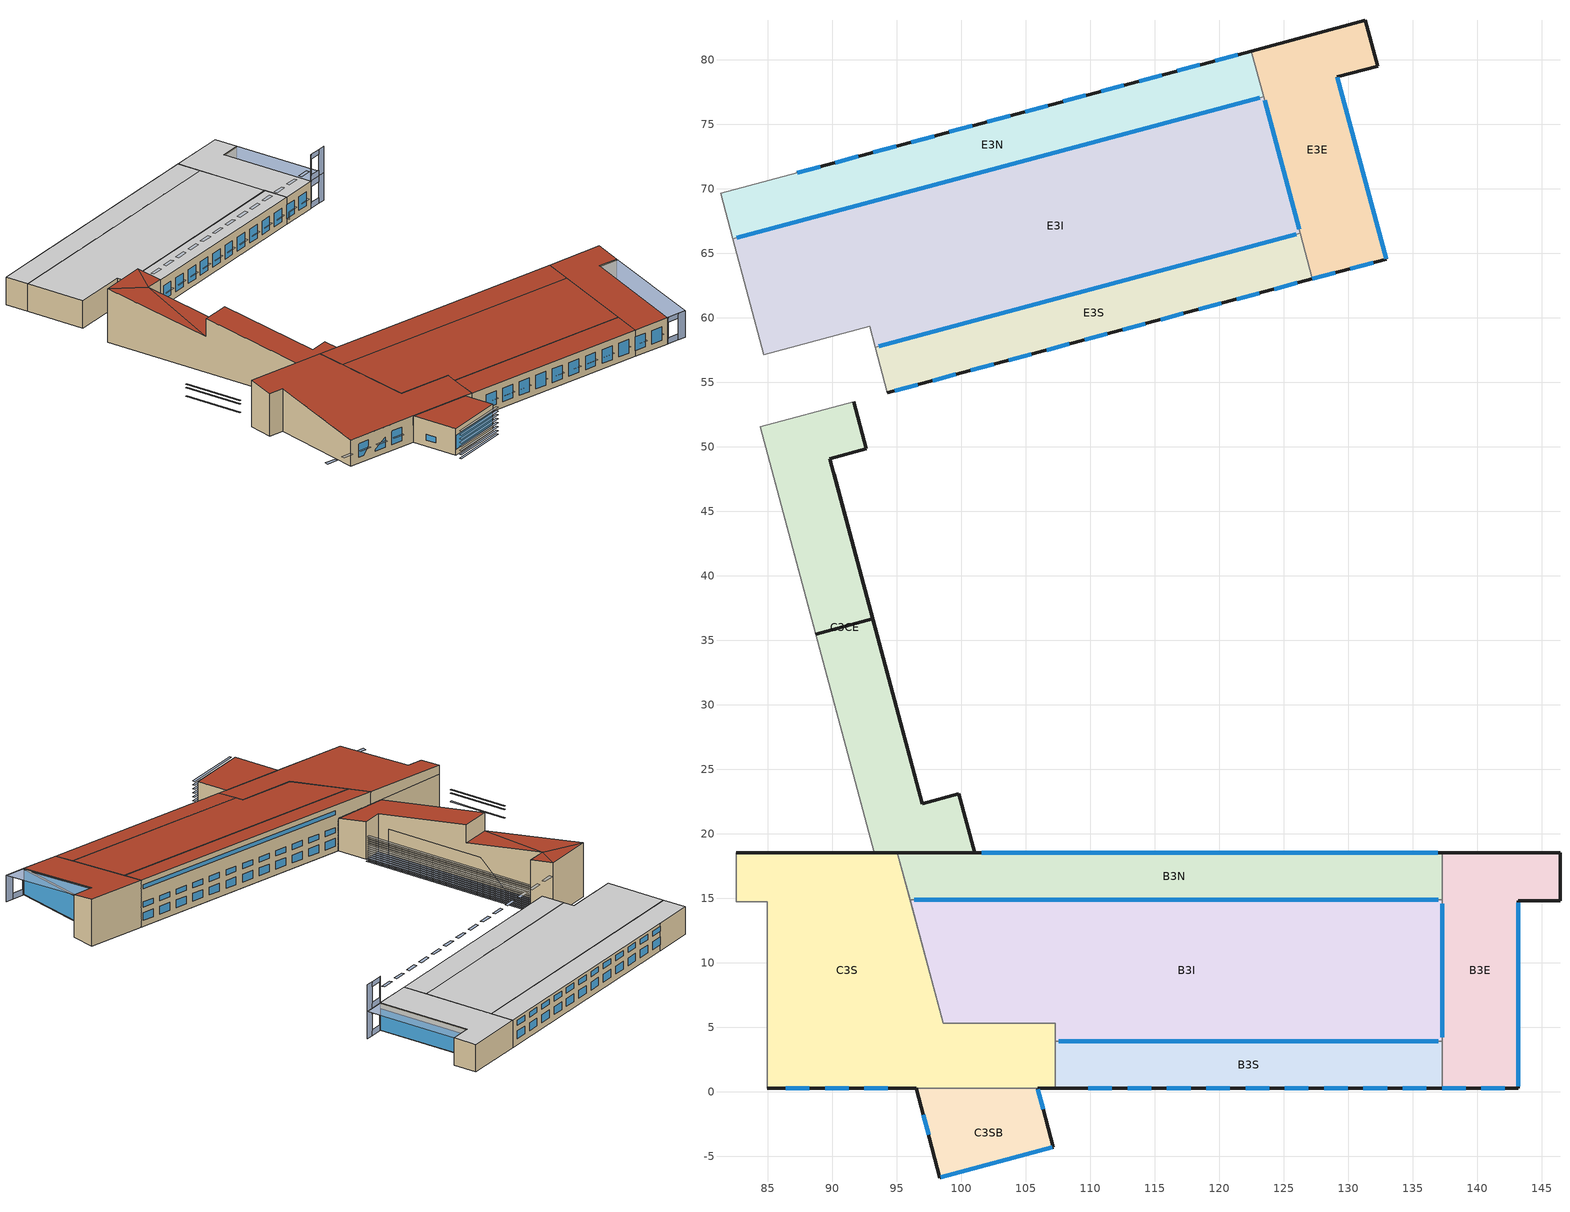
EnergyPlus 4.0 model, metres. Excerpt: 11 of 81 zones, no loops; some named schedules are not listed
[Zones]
B3N
 floor to B2N (Radiant Ceiling Reverse): 137.27,18.54 137.27,14.88 96.03,14.88 95.05,18.54 z10.21
 wall outside (ThermMass Wall 2up): 137.27,18.54,17.5 137.27,18.54,10.21 101.03,18.54,10.21 101.03,18.54,15.29 95.05,18.54,15.55 95.05,18.54,17.5
 wall adiabatic (Internal Walls): 95.05,18.54,17.5 95.05,18.54,10.21 96.03,14.88,10.21 96.03,14.88,16.87; 137.27,14.88,16.87 137.27,14.88,10.21 137.27,18.54,10.21 137.27,18.54,17.5; 101.03,18.54,15.29 101.03,18.54,10.21 95.05,18.54,10.21 95.05,18.54,15.55
 window (NREL Daylight SWindow): 133.9,18.54 132.07,18.54 / 130.85,18.54 129.02,18.54 / 136.94,18.54 135.12,18.54 / 127.8,18.54 125.97,18.54 / 124.75,18.54 122.92,18.54 / 121.7,18.54 119.88,18.54 / 118.66,18.54 116.83,18.54 / 115.61,18.54 113.78,18.54 / 112.56,18.54 110.73,18.54 / 109.51,18.54 107.68,18.54 / 106.46,18.54 104.64,18.54 / 103.42,18.54 101.59,18.54 z13.21:14.02
 window (NREL Vision SWindow): 136.94,18.54 135.12,18.54 / 133.9,18.54 132.07,18.54 / 130.85,18.54 129.02,18.54 / 127.8,18.54 125.97,18.54 / 124.75,18.54 122.92,18.54 / 121.7,18.54 119.88,18.54 / 118.66,18.54 116.83,18.54 / 115.61,18.54 113.78,18.54 / 112.56,18.54 110.73,18.54 / 109.51,18.54 107.68,18.54 / 106.46,18.54 104.64,18.54 / 103.42,18.54 101.59,18.54 z11.13:12.34; 136.94,18.54 101.59,18.54 z16.05:16.66
 roof outside (Radiant Roof): 95.05,18.54,17.5 96.03,14.88,16.87 137.27,14.88,16.87 137.27,18.54,17.5
B3S
 floor to B2S (Radiant Ceiling Reverse): 137.27,3.91 137.27,0.25 107.27,0.25 107.27,3.91 z10.21
 wall outside (ThermMass Wall 2up): 107.27,0.25 137.27,0.25 z10.21:14.33
 wall adiabatic (Internal Walls): 107.27,3.91,14.96 107.27,3.91,10.21 107.27,0.25,10.21 107.27,0.25,14.33; 137.27,0.25,14.33 137.27,0.25,10.21 137.27,3.91,10.21 137.27,3.91,14.96
 window (NREL Vision SWindow): 109.84,0.25 111.67,0.25 / 112.89,0.25 114.72,0.25 / 115.94,0.25 117.77,0.25 / 118.99,0.25 120.82,0.25 / 122.03,0.25 123.86,0.25 / 125.08,0.25 126.91,0.25 / 128.13,0.25 129.96,0.25 / 131.18,0.25 133.01,0.25 / 134.23,0.25 136.06,0.25 z11.13:13.26
 roof outside (Radiant Roof): 107.27,3.91,14.96 107.27,0.25,14.33 137.27,0.25,14.33 137.27,3.91,14.96
B3E
 floor to B2E (Radiant Ceiling Reverse): 146.42,18.54 146.42,14.8 143.19,14.8 143.19,0.25 137.27,0.25 137.27,18.54 z10.21
 wall outside (ThermMass Wall 2up): 137.27,0.25 143.19,0.25 z10.21:14.33; 143.19,14.8 146.42,14.8 z10.21:16.85; 146.42,18.54 137.27,18.54 z10.21:17.5
 wall outside (Zinc Wall): 143.19,0.25,14.33 143.19,0.25,10.21 143.19,14.8,10.21 143.19,14.8,16.85; 146.42,14.8,16.85 146.42,14.8,10.21 146.42,18.54,10.21 146.42,18.54,17.5
 wall adiabatic (Internal Walls): 137.27,18.54,17.5 137.27,18.54,10.21 137.27,14.88,10.21 137.27,14.88,14.96 137.27,3.91,14.96; 137.27,3.91,14.96 137.27,3.91,10.21 137.27,0.25,10.21 137.27,0.25,14.33
 window (NREL Vision SWindow): 140.32,0.25 142.15,0.25 / 137.27,0.25 139.1,0.25 z11.13:13.26; 143.19,0.41 143.19,14.64 z10.36:14.17; 143.19,2.02,14.48 143.19,14.64,14.48 143.19,14.64,16.67
 roof outside (Radiant Roof): 137.27,18.54,17.5 137.27,0.25,14.33 143.19,0.25,14.33 143.19,14.8,16.85 146.42,14.8,16.85 146.42,18.54,17.5
B3I
 floor to B2I (Radiant Ceiling Reverse): 137.27,14.88 137.27,3.91 107.27,3.91 107.27,5.31 98.59,5.31 96.03,14.88 z10.21
 wall to B3N (Internal Walls): 137.27,14.88 96.03,14.88 z10.21:16.87
 wall to B3S (Internal Walls): 107.27,3.91 137.27,3.91 z10.21:14.96
 wall adiabatic (Internal Walls): 98.59,5.31 107.27,5.31 z10.21:15.2; 137.27,3.91,14.96 137.27,14.88,14.96 137.27,14.88,16.87; 96.03,14.88,16.87 96.03,14.88,10.21 98.59,5.31,10.21 98.59,5.31,15.2; 107.27,5.31,15.2 107.27,5.31,10.21 107.27,3.91,10.21 107.27,3.91,14.96
 wall to B3E (Internal Walls): 137.27,3.91 137.27,14.88 z10.21:14.96
 window inside (NREL Interior SWindow): 107.57,3.91 136.97,3.91 / 137.27,4.22 137.27,14.58 z10.52:14.66; 136.97,14.88 96.33,14.88 z10.52:16.56
 roof outside (Radiant Roof): 96.03,14.88,16.87 98.59,5.31,15.2 107.27,5.31,15.2 107.27,3.91,14.96 137.27,3.91,14.96 137.27,14.88,16.87
C3S
 floor to C2S (Radiant Ceiling Reverse): 95.05,18.54 98.59,5.31 107.27,5.31 107.27,0.25 84.93,0.25 84.93,14.73 82.54,14.73 82.54,18.54 z10.21
 wall outside (ThermMass Wall 2up): 95.05,18.54,17.5 95.05,18.54,15.55 82.54,18.54,16.1 82.54,18.54,17.5
 wall adiabatic (Internal Walls): 107.27,5.31 98.59,5.31 z10.21:15.2; 82.54,14.73 84.93,14.73 z10.21:16.84; 96.49,0.25 105.92,0.25 z10.21:14.33; 98.59,5.31,15.2 98.59,5.31,10.21 95.05,18.54,10.21 95.05,18.54,17.5; 95.05,18.54,15.55 95.05,18.54,10.21 82.54,18.54,10.21 82.54,18.54,16.1; 82.54,18.54,17.5 82.54,18.54,10.21 82.54,14.73,10.21 82.54,14.73,16.84; 84.93,14.73,16.84 84.93,14.73,10.21 84.93,0.25,10.21 84.93,0.25,14.33; 107.27,0.25,14.33 107.27,0.25,10.21 107.27,5.31,10.21 107.27,5.31,15.2
 wall othersideconditionsmodel (ThermMass Wall 2up): 105.92,0.25 107.27,0.25 / 84.93,0.25 96.49,0.25 z10.21:14.33
 window inside (NREL Vision SWindow): 86.39,0.25 88.21,0.25 / 89.43,0.25 91.26,0.25 / 92.48,0.25 94.31,0.25 z11.13:13.26
 roof outside (Radiant Roof): 82.54,18.54,17.5 82.54,14.73,16.84 84.93,14.73,16.84 84.93,0.25,14.33 107.27,0.25,14.33 107.27,5.31,15.2 98.59,5.31,15.2 95.05,18.54,17.5
E3N
 floor to E2N (Radiant Ceiling Reverse): 122.49,80.69 123.44,77.16 82.27,66.13 81.32,69.66 z10.21
 wall outside (ThermMass Wall 2up): 122.49,80.69 87.26,71.25 z10.21:14.48
 wall adiabatic (Internal Walls): 123.44,77.16 122.49,80.69 / 87.26,71.25 81.32,69.66 82.27,66.13 z10.21:14.48
 window (NREL Daylight SWindow): 121.44,80.41 119.67,79.94 / 118.49,79.62 116.73,79.15 / 115.55,78.83 113.78,78.36 / 112.6,78.05 110.84,77.57 / 109.66,77.26 107.89,76.78 / 106.72,76.47 104.95,75.99 / 103.77,75.68 102,75.21 / 100.83,74.89 99.06,74.42 / 97.88,74.1 96.12,73.63 / 94.94,73.31 93.17,72.84 / 91.99,72.52 90.23,72.05 / 89.05,71.73 87.28,71.26 z13.21:14.02
 window (NREL Vision SWindow): 121.44,80.41 119.67,79.94 / 118.49,79.62 116.73,79.15 / 115.55,78.83 113.78,78.36 / 112.6,78.05 110.84,77.57 / 109.66,77.26 107.89,76.78 / 106.72,76.47 104.95,75.99 / 103.77,75.68 102,75.21 / 100.83,74.89 99.06,74.42 / 97.88,74.1 96.12,73.63 / 94.94,73.31 93.17,72.84 / 91.99,72.52 90.23,72.05 / 89.05,71.73 87.28,71.26 z11.13:12.34
 ceiling to E4N (Radiant Ceiling): 81.32,69.66 82.27,66.13 123.44,77.16 122.49,80.69 z14.48
E3S
 floor to E2S (Radiant Ceiling Reverse): 126.28,66.56 127.22,63.03 94.26,54.2 93.32,57.73 z10.21
 wall outside (ThermMass Wall 2up): 94.26,54.2 127.22,63.03 z10.21:14.48
 wall adiabatic (Internal Walls): 93.32,57.73 94.26,54.2 / 127.22,63.03 126.28,66.56 z10.21:14.48
 window (NREL Vision SWindow): 94.84,54.35 96.61,54.83 / 97.78,55.14 99.55,55.61 / 100.73,55.93 102.49,56.4 / 103.67,56.72 105.44,57.19 / 106.62,57.51 108.38,57.98 / 109.56,58.3 111.33,58.77 / 112.5,59.09 114.27,59.56 / 115.45,59.87 117.21,60.35 / 118.39,60.66 120.16,61.14 / 121.34,61.45 123.1,61.93 / 124.28,62.24 126.05,62.71 z11.13:13.26
 ceiling to E4S (Radiant Ceiling): 93.32,57.73 94.26,54.2 127.22,63.03 126.28,66.56 z14.48
E3E
 floor to E2E (Radiant Ceiling Reverse): 131.32,83.06 132.27,79.53 129.15,78.69 132.94,64.56 127.22,63.03 122.49,80.69 z10.21
 wall outside (ThermMass Wall 2up): 127.22,63.03 132.94,64.56 / 129.15,78.69 132.27,79.53 / 131.32,83.06 122.49,80.69 z10.21:14.48
 wall outside (Zinc Wall): 132.94,64.56 129.15,78.69 / 132.27,79.53 131.32,83.06 z10.21:14.48
 wall adiabatic (Internal Walls): 122.49,80.69 123.44,77.16 / 126.28,66.56 127.22,63.03 z10.21:14.48
 window (NREL Vision SWindow): 130.17,63.82 131.94,64.29 / 127.22,63.03 128.99,63.5 z11.12:13.26
 window (NREL Office East Curtn SWindow): 132.93,64.59 129.16,78.67 z10.24:13.54
 ceiling to E4E (Radiant Ceiling): 122.49,80.69 127.22,63.03 132.94,64.56 129.15,78.69 132.27,79.53 131.32,83.06 z14.48
E3I
 floor to E2I (Radiant Ceiling Reverse): 123.44,77.16 126.28,66.56 93.32,57.73 92.88,59.35 84.68,57.15 82.27,66.13 z10.21
 wall adiabatic (Internal Walls): 82.27,66.13 84.68,57.15 92.88,59.35 93.32,57.73 z10.21:14.48
 wall to E3S (Internal Walls): 93.32,57.73 126.28,66.56 z10.21:14.48
 wall to E3E (Internal Walls): 126.28,66.56 123.44,77.16 z10.21:14.48
 wall to E3N (Internal Walls): 123.44,77.16 82.27,66.13 z10.21:14.48
 window inside (NREL Interior SWindow): 126.2,66.86 123.52,76.87 / 93.61,57.81 125.98,66.48 / 123.14,77.08 82.56,66.21 z10.52:14.17
 ceiling to E4I (Radiant Ceiling): 82.27,66.13 84.68,57.15 92.88,59.35 93.32,57.73 126.28,66.56 123.44,77.16 z14.48
C3SB
 floor to C2SB (Radiant Ceiling Reverse): 105.92,0.25 107.14,-4.3 98.34,-6.65 96.49,0.25 z10.21
 wall outside (Zinc Wall): 96.49,0.25 98.34,-6.65 / 107.14,-4.3 105.92,0.25 z10.21:14.33
 wall outside (Curtain Wall): 98.34,-6.65 107.14,-4.3 z10.21:14.33
 wall to C3S (Internal Walls): 105.92,0.25 96.49,0.25 z10.21:14.33
 window (NREL East Curtn SWindow): 98.41,-6.63 107.06,-4.32 z11.13:13.26
 window (NREL Vision SWindow): 97.04,-1.81 97.45,-3.34 / 106.35,-1.35 105.94,0.18 z11.13:12.04
 roof outside (Radiant Roof): 96.49,0.25 98.34,-6.65 107.14,-4.3 105.92,0.25 z14.33
C3CE
 floor to C2CE (Radiant Ceiling Reverse): 92.64,49.85 89.81,49.09 96.97,22.34 99.81,23.1 101.03,18.54 93.26,18.54 84.41,51.56 91.66,53.5 z10.21
 wall outside (Zinc Wall): 99.81,23.1 96.97,22.34 z10.21:16.09; 93.14,36.66 88.72,35.48 z15.77:18.59; 89.81,49.09 92.64,49.85 z10.21:17.95; 101.03,18.54,15.29 101.03,18.54,10.21 99.81,23.1,10.21 99.81,23.1,16.09; 92.64,49.85,17.95 92.64,49.85,10.21 91.66,53.5,10.21 91.66,53.5,18.59; 96.97,22.34,16.09 96.97,22.34,10.21 89.81,49.09,10.21 89.81,49.09,17.95 93.14,36.66,15.77 93.14,36.66,18.59
 wall outside (Curtain Wall): 96.51,24.06 90.13,47.9 z10.21:14.17
 wall to C3S (Internal Walls): 93.26,18.54,15.63 93.26,18.54,10.21 101.03,18.54,10.21 101.03,18.54,15.29
 wall to C3CW (Internal Walls): 84.41,51.56,18.59 84.41,51.56,10.21 93.26,18.54,10.21 93.26,18.54,15.63 88.72,35.48,18.59 88.72,35.48,15.77
 wall to C3N (Internal Walls): 91.66,53.5 84.41,51.56 z10.21:18.59
 roof outside (Radiant Roof): 88.72,35.48,18.59 93.26,18.54,15.63 101.03,18.54,15.29 99.81,23.1,16.09 96.97,22.34,16.09 93.14,36.66,18.59; 91.66,53.5,18.59 89.81,49.09,17.95 92.64,49.85,17.95; 84.41,51.56,18.59 89.81,49.09,17.95 91.66,53.5,18.59; 84.41,51.56,18.59 88.72,35.48,15.77 89.81,49.09,17.95; 89.81,49.09,17.95 88.72,35.48,15.77 93.14,36.66,15.77
shading: 134.88,65.08 136.06,65.4 / 132.94,64.56 133.11,64.61 z10.21:14.48; 134.88,65.08 136.06,65.4 / 132.94,64.56 133.11,64.61 z14.48:18.59; 145.2,0.25 146.42,0.25 / 143.19,0.25 143.37,0.25 z10.21:14.33; 133.11,64.61 134.88,65.08 z13.56:14.48; 143.37,0.25 145.2,0.25 z10.21:11.13; 133.11,64.61 134.88,65.08 z14.48:15.39; 133.11,64.61 134.88,65.08 z10.21:11.12; 143.37,0.25 145.2,0.25 z13.56:14.33; 133.11,64.61 134.88,65.08 z17.83:18.59; 127.22,63.03 127.34,62.59 z11.12:12.27; 143.19,14.8,16.85 143.19,0.25,14.33 146.42,0.25,14.33 146.42,14.8,16.85; 129.15,78.69 132.94,64.56 136.06,65.4 132.27,79.53 z14.48; 92.39,49.62 99.51,23.02 99.81,23.1 92.64,49.85 z10.21; 92.64,49.85 99.81,23.1 99.51,23.02 92.39,49.62 z9.91; 92.39,49.62 99.51,23.02 99.81,23.1 92.64,49.85 z10.52; 92.64,49.85 99.81,23.1 99.51,23.02 92.39,49.62 z10.82; 92.39,49.62 99.51,23.02 99.81,23.1 92.64,49.85 z11.13; 92.64,49.85 99.81,23.1 99.51,23.02 92.39,49.62 z11.43; 92.39,49.62 99.51,23.02 99.81,23.1 92.64,49.85 z11.73; 92.64,49.85 99.81,23.1 99.51,23.02 92.39,49.62 z12.04; 92.39,49.62 99.51,23.02 99.81,23.1 92.64,49.85 z12.34; 92.64,49.85 99.81,23.1 99.51,23.02 92.39,49.62 z12.65; 92.39,49.62 99.51,23.02 99.81,23.1 92.64,49.85 z13.56; 92.39,49.62 99.51,23.02 99.81,23.1 92.64,49.85 z12.95; 92.64,49.85 99.81,23.1 99.51,23.02 92.39,49.62 z13.26; 92.64,49.85 99.81,23.1 99.51,23.02 92.39,49.62 z13.87; 107.29,-4.89 107.37,-5.18 98.58,-7.54 98.5,-7.24 z9.91; 98.5,-7.24 98.58,-7.54 107.37,-5.18 107.29,-4.89 z10.52; 107.29,-4.89 107.37,-5.18 98.58,-7.54 98.5,-7.24 z11.13; 98.5,-7.24 98.58,-7.54 107.37,-5.18 107.29,-4.89 z11.73; 107.29,-4.89 107.37,-5.18 98.58,-7.54 98.5,-7.24 z12.34; 98.5,-7.24 98.58,-7.54 107.37,-5.18 107.29,-4.89 z12.95; 107.29,-4.89 107.37,-5.18 98.58,-7.54 98.5,-7.24 z13.56; 98.5,-7.24 98.58,-7.54 107.37,-5.18 107.29,-4.89 z14.17; 80.74,22.92 81.53,19.98 81.82,20.06 81.03,23 z12.15; 79.16,28.81 79.95,25.87 80.24,25.95 79.46,28.89 z12.15; 79.95,25.87 80.74,22.92 81.03,23 80.24,25.95 z12.15; 81.03,23 81.82,20.06 81.53,19.98 80.74,22.92 z14.02; 79.16,28.81 79.95,25.87 80.24,25.95 79.46,28.89 z13.47; 79.16,28.81 79.95,25.87 80.24,25.95 79.46,28.89 z14.02; 79.95,25.87 80.74,22.92 81.03,23 80.24,25.95 z13.47; 79.95,25.87 80.74,22.92 81.03,23 80.24,25.95 z14.02; 81.03,23 81.82,20.06 81.53,19.98 80.74,22.92 z13.47; 115.45,59.87 115.57,59.43 117.33,59.91 117.21,60.35 z16.54; 115.45,59.87 115.57,59.43 117.33,59.91 117.21,60.35 z12.27; 109.56,58.3 109.68,57.85 111.44,58.33 111.33,58.77 z16.54; 109.56,58.3 109.68,57.85 111.44,58.33 111.33,58.77 z12.27; 112.5,59.09 112.62,58.64 114.39,59.12 114.27,59.56 z16.54; 112.5,59.09 112.62,58.64 114.39,59.12 114.27,59.56 z12.27; 88.21,0.25 88.21,-0.2 86.39,-0.2 86.39,0.25 z12.27; 91.26,0.25 91.26,-0.2 89.43,-0.2 89.43,0.25 z12.27; 82.12,0.25 82.12,-0.2 80.29,-0.2 80.29,0.25 z12.27; 94.31,0.25 94.31,-0.2 92.48,-0.2 92.48,0.25 z12.27; 111.67,0.25 111.67,-0.2 109.84,-0.2 109.84,0.25 z12.27; 114.72,0.25 114.72,-0.2 112.89,-0.2 112.89,0.25 z12.27; 120.82,0.25 120.82,-0.2 118.99,-0.2 118.99,0.25 z12.27; 126.91,0.25 126.91,-0.2 125.08,-0.2 125.08,0.25 z12.27; 133.01,0.25 133.01,-0.2 131.18,-0.2 131.18,0.25 z12.27; 142.15,0.25 142.15,-0.2 140.32,-0.2 140.32,0.25 z12.27; 117.77,0.25 117.77,-0.2 115.94,-0.2 115.94,0.25 z12.27; 123.86,0.25 123.86,-0.2 122.03,-0.2 122.03,0.25 z12.27; 139.1,0.25 139.1,-0.2 137.27,-0.2 137.27,0.25 z12.27; 129.96,0.25 129.96,-0.2 128.13,-0.2 128.13,0.25 z12.27; 136.06,0.25 136.06,-0.2 134.23,-0.2 134.23,0.25 z12.27; 130.17,63.82 130.29,63.38 132.05,63.85 131.94,64.29 z16.54; 130.17,63.82 130.29,63.38 132.05,63.85 131.94,64.29 z12.27; 106.62,57.51 106.73,57.07 108.5,57.54 108.38,57.98 z16.54; 100.73,55.93 100.85,55.49 102.61,55.96 102.49,56.4 z16.54; 103.67,56.72 103.79,56.28 105.56,56.75 105.44,57.19 z16.54; 103.67,56.72 103.79,56.28 105.56,56.75 105.44,57.19 z12.27; 100.73,55.93 100.85,55.49 102.61,55.96 102.49,56.4 z12.27; 106.62,57.51 106.73,57.07 108.5,57.54 108.38,57.98 z12.27; 124.28,62.24 124.4,61.8 126.17,62.27 126.05,62.71 z16.54; 94.84,54.35 94.96,53.91 96.72,54.38 96.61,54.83 z16.54; 127.22,63.03 127.34,62.59 129.11,63.06 128.99,63.5 z16.54; 97.78,55.14 97.9,54.7 99.67,55.17 99.55,55.61 z16.54; 121.34,61.45 121.45,61.01 123.22,61.48 123.1,61.93 z16.54; 127.22,63.03 127.34,62.59 129.11,63.06 128.99,63.5 z12.27; 121.34,61.45 121.45,61.01 123.22,61.48 123.1,61.93 z12.27; 97.78,55.14 97.9,54.7 99.67,55.17 99.55,55.61 z12.27; 94.84,54.35 94.96,53.91 96.72,54.38 96.61,54.83 z12.27; 124.28,62.24 124.4,61.8 126.17,62.27 126.05,62.71 z12.27; 91.89,53.56 92.01,53.12 93.78,53.59 93.66,54.04 z16.54; 118.39,60.66 118.51,60.22 120.28,60.69 120.16,61.14 z16.54; 91.89,53.56 92.01,53.12 93.78,53.59 93.66,54.04 z12.27; 118.39,60.66 118.51,60.22 120.28,60.69 120.16,61.14 z12.27; 84.91,0.25 84.91,-0.2 83.34,-0.2 83.34,0.25 z12.27
[Building]
NREL RSF1: North Axis {deg}=0; Terrain=Suburbs; Loads Convergence Tolerance Value=0.04; Temperature Convergence Tolerance Value {deltaC}=0.4; Solar Distribution=FullExterior; Maximum Number of Warmup Days=25
[Site:Location]
USA_CO_Golden-NREL_TMY3: Latitude {deg}=39.7406; Longitude {deg}=-105.171; Time Zone {hr}=-7; Elevation {m}=1768
[SizingPeriod:DesignDay] Barometric Pressure {Pa}=83411; Rain Indicator=0; Snow Indicator=0; Day of Month=21; Daylight Saving Time Indicator=0; Humidity Indicating Type=WetBulb
Name | Maximum Dry-Bulb Temperature {C} | Daily Temperature Range {deltaC} | Humidity Indicating Conditions at Maximum Dry-Bulb | Wind Speed {m/s} | Wind Direction {deg} | Sky Clearness | Month | Day Type
DENVER_STAPLETON Ann Htg 99.6% Condns DB | -20 | 0 | -20 | 2.3 | 180 | 0 | 12 | WinterDesignDay
DENVER_STAPLETON Ann Clg .4% Condns DB=>MWB | 34.1 | 15.2 | 15.8 | 4 | 120 | 1 | 7 | SummerDesignDay
[Material] Thermal Absorptance=0.9; Solar Absorptance=0.7; Visible Absorptance=0.7
Name | Roughness | Thickness {m} | Conductivity {W/m-K} | Density {kg/m3} | Specific Heat {J/kg-K}
2.5 Inch lightweight concrete | MediumRough | 0.0635001 | 0.53 | 1280 | 840
4.5 Inch lightweight concrete | MediumRough | 0.1143 | 0.53 | 1280 | 840
6.0 Inch lightweight concrete | MediumRough | 0.1524 | 0.53 | 1280 | 840
3 inch Heavyweight Concrete | MediumRough | 0.0762002 | 1.95 | 2240 | 900
4 inch Heavyweight Concrete | MediumRough | 0.1016 | 1.95 | 2240 | 900
6 inch Heavyweight Concrete | MediumRough | 0.1524 | 1.95 | 2240 | 900
F13 Built-up roofing | Rough | 0.00952502 | 0.16 | 1120 | 1460
Steel Panel | MediumSmooth | 0.001016 | 45.3 | 7830 | 500
Zinc Siding | MediumSmooth | 0.001524 | 0.745081 | 7128.21 | 393.296
12.5mm gypsum board | MediumSmooth | 0.0127 | 0.16 | 800 | 1090
16mm gypsum board | MediumSmooth | 0.016 | 0.16 | 800 | 1090
Spandrel Glass | Smooth | 0.00635001 | 0.082915 | 2530.92 | 836.8
[Material:NoMass] Roughness=MediumSmooth; Thermal Absorptance=0.9; Solar Absorptance=0.7; Visible Absorptance=0.7
Name | Thermal Resistance {m2-K/W}
Roof Polyiso (R30) | 5.28331
Mineral Wool Batt (derated to R2) | 0.35222
Wall Batt Insul (nom R19) | 1.25038
Wall Polyiso (R5.25) | 0.924578
Wall Polyiso (R12) | 2.11332
[Material:AirGap]
Name | Thermal Resistance {m2-K/W}
F04 Wall air space resistance | 0.15
10 inch Underfloor Airspace | 0.18
[WindowMaterial:SimpleGlazingSystem]
Name | U-Factor {W/m2-K} | Solar Heat Gain Coefficient | Visible Transmittance
NREL Vision | 1.93061 | 0.18 | 0.31
NREL Daylight | 2.32809 | 0.17 | 0.29
NREL East Curtainwall | 2.15774 | 0.18 | 0.26
NREL Office East Curtainwall | 2.49844 | 0.23 | 0.42
NREL IWindow | 7 | 0.9999 | 0.9999
[Construction]
Internal Walls: 16mm gypsum board, F04 Wall air space resistance, 16mm gypsum board
Zinc Wall: Zinc Siding, Wall Polyiso (R5.25), 12.5mm gypsum board, Wall Batt Insul (nom R19), 16mm gypsum board
Curtain Wall: Spandrel Glass, Mineral Wool Batt (derated to R2), 16mm gypsum board
ThermMass Wall 2up: 3 inch Heavyweight Concrete, Wall Polyiso (R12), 6 inch Heavyweight Concrete
NREL Vision SWindow: NREL Vision
NREL Daylight SWindow: NREL Daylight
NREL East Curtn SWindow: NREL East Curtainwall
NREL Office East Curtn SWindow: NREL Office East Curtainwall
NREL Interior SWindow: NREL IWindow
[Construction:InternalSource]
Radiant Ceiling: 3, 4, 1, 0.5, 2.5 Inch lightweight concrete, 10 inch Underfloor Airspace, 6.0 Inch lightweight concrete, 4.5 Inch lightweight concrete, Steel Panel
Radiant Ceiling Reverse: 2, 1, 1, 0.5, Steel Panel, 4.5 Inch lightweight concrete, 6.0 Inch lightweight concrete, 10 inch Underfloor Airspace, 2.5 Inch lightweight concrete
Radiant Roof: 3, 4, 1, 0.5, F13 Built-up roofing, Roof Polyiso (R30), 4 inch Heavyweight Concrete, 4.5 Inch lightweight concrete, Steel Panel
[Sizing:Zone] Zone Heating Design Supply Air Temperature {C}=50; Zone Cooling Design Supply Air Humidity Ratio {kg-H2O/kg-air}=0.008; Zone Heating Design Supply Air Humidity Ratio {kg-H2O/kg-air}=0.008; Outdoor Air Method=Flow/Zone; Outdoor Air Flow per Person {m3/s}=0; Cooling Design Air Flow Method=DesignDay; Cooling Design Air Flow Rate {m3/s}=0; Cooling Minimum Air Flow Fraction=0; Heating Design Air Flow Method=DesignDay; Heating Design Air Flow Rate {m3/s}=0; Heating Maximum Air Flow Fraction=0
Name | Zone Cooling Design Supply Air Temperature {C} | Outdoor Air Flow per Zone {m3/s}
B3E; E3E | 17.2222 | 0.04484
B3I | 17.2222 | 0.087792
B3N | 17.2222 | 0.10384
B3S | 17.2222 | 0.032568
C3S | 13.3333 | 0.032568
E3I | 17.2222 | 0.1062
E3N | 17.2222 | 0.0708
E3S | 17.2222 | 0.041536
[ZoneControl:Thermostat] Control Type Schedule=Always 4; Control 1=Radiant FC TStat Dual SP Control
Name | Zone
B3E Thermostat | B3E
B3I Thermostat | B3I
B3N Thermostat | B3N
B3S Thermostat | B3S
C3S Thermostat | C3S
E3E Thermostat | E3E
E3I Thermostat | E3I
E3N Thermostat | E3N
E3S Thermostat | E3S
[ThermostatSetpoint:DualSetpoint]
Radiant FC TStat Dual SP Control: Heating Setpoint Temperature Schedule=FanCoil Htg SP Sched; Cooling Setpoint Temperature Schedule=FanCoil Clg SP Sched
[Zone]
B3N; B3S; B3E; B3I; C3S; E3N; E3S; E3E; E3I: 0, 0, 0, 1
C3CE: 102.839, 23.3695, 0, 1
C3SB: 98.3406, -6.65416, 14.3256, 1
[ElectricEquipment] Design Level Calculation Method=EquipmentLevel; Fraction Latent=0; Fraction Radiant=0.1; Fraction Lost=0
Name | Zone | Schedule | Design Level {W}
B3E Misc Elec | B3E | Office Equipment | 241
B3I Misc Elec | B3I | Office Equipment | 1756
B3N Misc Elec | B3N | Office Equipment | 1309
B3S Misc Elec | B3S | Office Equipment | 385
C3CE Misc Elec | C3CE | Conf Rm Equipment | 0
C3SB Misc Elec | C3SB | Office Equipment | 344
C3S Misc Elec | C3S | Office Equipment | 2689
E3E Misc Elec | E3E | Office Equipment | 241
E3I Misc Elec | E3I | Office Equipment | 2628
E3N Misc Elec | E3N | Office Equipment | 654
E3S Misc Elec | E3S | Office Equipment | 550
[SurfaceProperty:OtherSideConditionsModel]
TSC OSCM: Type of Modeling=GapConvectionRadiation
[People] Number of People Calculation Method=People; Fraction Radiant=0.2; Sensible Heat Fraction=autocalculate; Enable ASHRAE 55 Comfort Warnings=No; Mean Radiant Temperature Calculation Type=ZoneAveraged
Name | Zone | Number of People Schedule | Number of People | Activity Level Schedule
B3E People | B3E | Office Occupancy | 4 | Office Activity
B3I People | B3I | Office Occupancy | 25 | Office Activity
B3N People | B3N | Office Occupancy | 16 | Office Activity
B3S People | B3S | Office Occupancy | 7 | Office Activity
C3CE People | C3CE | Conf Rm Occupancy | 0 | Conference Activity
C3SB People | C3SB | Conf Rm Occupancy | 12 | Conference Activity
C3S People | C3S | Office Occupancy | 0 | Office Activity
E3E People | E3E | Office Occupancy | 4 | Office Activity
E3I People | E3I | Office Occupancy | 31 | Office Activity
E3N People | E3N | Office Occupancy | 16 | Office Activity
E3S People | E3S | Office Occupancy | 10 | Office Activity
[Lights] Design Level Calculation Method=LightingLevel; Return Air Fraction=0; Return Air Fraction Calculated from Plenum Temperature=No
Name | Zone | Schedule | Lighting Level {W} | Watts per Zone Floor Area {W/m2} | Fraction Radiant | Fraction Visible | Fraction Replaceable
B3E Area Lights | B3E | AB S Ltg Ctrl | 623 | 11.8415 | 0.42 | 0.18 | 1
B3I Area Lights | B3I | AB Core Ltg Ctrl | 245 | 11.8415 | 0.42 | 0.18 | 1
B3N Area Lights | B3N | AB N Ltg Ctrl | 1423 | 11.8415 | 0.42 | 0.18 | 1
B3S Area Lights | B3S | AB S Ltg Ctrl | 245 | 11.8415 | 0.42 | 0.18 | 1
C3CE Area Lights | C3CE | Office Lighting | 111 | 13.9944 | 0.42 | 0.18 | 1
C3SB Area Lights | C3SB | Office Lighting | 289 | 11.8415 | 0.42 | 0.18 | 1
C3S Area Lights | C3S | Office Lighting | 1201 | 11.8415 | 0.42 | 0.18 | 1
E3E Area Lights | E3E | E Up S Ltg Ctrl | 623 | 11.8415 | 0.42 | 0.18 | 1
E3I Area Lights | E3I | E Up Core Ltg Ctrl | 245 | 11.8415 | 0.42 | 0.18 | 1
E3N Area Lights | E3N | E Up N Ltg Ctrl | 534 | 11.8415 | 0.42 | 0.18 | 1
E3S Area Lights | E3S | E Up S Ltg Ctrl | 245 | 11.8415 | 0.42 | 0.18 | 1
B3E Task Lights | B3E | Task Lighting | 59 | 0 | 0.32 | 0.5 | 0
B3I Task Lights | B3I | Task Lighting | 30 | 0 | 0.32 | 0.5 | 0
B3N Task Lights | B3N | Task Lighting | 59 | 0 | 0.32 | 0.5 | 0
B3S Task Lights | B3S | Task Lighting | 30 | 0 | 0.32 | 0.5 | 0
C3CE Task Lights | C3CE | Task Lighting | 0 | 0 | 0.32 | 0.5 | 0
C3SB Task Lights | C3SB | Task Lighting | 0 | 0 | 0.32 | 0.5 | 0
C3S Task Lights | C3S | Task Lighting | 0 | 0 | 0.32 | 0.5 | 0
E3E Task Lights | E3E | Task Lighting | 59 | 0 | 0.32 | 0.5 | 0
E3I Task Lights | E3I | Task Lighting | 30 | 0 | 0.32 | 0.5 | 0
E3N Task Lights | E3N | Task Lighting | 30 | 0 | 0.32 | 0.5 | 0
E3S Task Lights | E3S | Task Lighting | 30 | 0 | 0.32 | 0.5 | 0
[Schedule:Compact]
Office Occupancy: Through: 12/31, For: Weekdays SummerDesignDay, Until: 6:00, 0, Until: 7:00, 0.1, Until: 8:00, 0.7, Until: 9:00, 0.86, Until: 10:00, 0.82, Until: 11:00, 0.66, Until: 13:00, 0.5, Until: 14:00, 0.79, Until: 15:00, 0.82, Until: 16:00, 0.65, Until: 17:00, 0.6, Until: 18:00, 0.3, Until: 22:00, 0.1, Until: 24:00, 0, For: AllOtherDays, Until: 24:00, 0
Conf Rm Occupancy: Through: 12/31, For: Weekdays SummerDesignDay, Until: 8:00, 0, Until: 9:00, 0.1, Until: 10:00, 0.25, Until: 12:00, 0.75, Until: 15:00, 0.25, Until: 17:00, 0.75, Until: 18:00, 0.1, Until: 19:00, 0.05, Until: 24:00, 0, For: AllOtherDays, Until: 24:00, 0
Office Lighting: Through: 12/31, For: Weekdays SummerDesignDay, Until: 6:00, 0.05, Until: 7:00, 0.3, Until: 8:00, 0.8, Until: 16:00, 0.9, Until: 17:00, 0.8, Until: 18:00, 0.5, Until: 20:00, 0.3, Until: 22:00, 0.1, Until: 24:00, 0.05, For: AllOtherDays, Until: 24:00, 0.05
Task Lighting: Through: 12/31, For: Weekdays SummerDesignDay, Until: 6:00, 0, Until: 7:00, 0.15, Until: 8:00, 0.72, Until: 11:00, 0.9, Until: 13:00, 0.6, Until: 16:00, 0.9, Until: 17:00, 0.72, Until: 18:00, 0.35, Until: 20:00, 0.15, Until: 24:00, 0, For: AllOtherDays, Until: 24:00, 0
Office Equipment: Through: 12/31, For: Weekdays SummerDesignDay, Until: 6:00, 0.038, Until: 7:00, 0.22, Until: 18:00, 1, Until: 24:00, 0.038, For: AllOtherDays, Until: 24:00, 0.038
Conf Rm Equipment: Through: 12/31, For: Weekdays SummerDesignDay, Until: 8:00, 0.12, Until: 9:00, 0.5, Until: 11:00, 0.9, Until: 14:00, 0.5, Until: 16:00, 0.9, Until: 18:00, 0.5, Until: 24:00, 0.12, For: AllOtherDays, Until: 24:00, 0.12
Office Activity: Through: 12/31, For: Alldays, Until: 24:00, 120
Conference Activity: Through: 12/31, For: Alldays, Until: 24:00, 140
FanCoil Clg SP Sched: Through: 12/31, For: Weekdays SummerDesignDay, Until: 8:00, 45, Until: 18:00, 25.6, Until: 24:00, 45, For: AllOtherDays, Until: 24:00, 45
FanCoil Htg SP Sched: Through: 12/31, For: Weekdays SummerDesignDay, Until: 8:00, 15.6, Until: 18:00, 20, Until: 24:00, 15.6, For: AllOtherDays, Until: 24:00, 15.6
Always 4: Through: 12/31, For: AllDays, Until: 24:00, 4
[Schedule:File] Column Number=1; Rows to Skip at Top=0
Name | File
E Up N Ltg Ctrl | C:\eplusTest\users\Hedrick\RSF\n-z3-up_NOffice.csv
E Up Core Ltg Ctrl | C:\eplusTest\users\Hedrick\RSF\n-z3-up_Core.csv
E Up S Ltg Ctrl | C:\eplusTest\users\Hedrick\RSF\n-z3-up_SPerim.csv
AB N Ltg Ctrl | C:\eplusTest\users\Hedrick\RSF\s_NOffice.csv
AB Core Ltg Ctrl | C:\eplusTest\users\Hedrick\RSF\s_Core.csv
AB S Ltg Ctrl | C:\eplusTest\users\Hedrick\RSF\s_SPerim.csv
[AirflowNetwork:MultiZone:Zone] Indoor and Outdoor Enthalpy Difference Upper Limit for Minimun Venting Open Factor {deltaJ/kg}=300000; Venting Availability Schedule=On
Name | Ventilation Control Mode | Ventilation Control Zone Temperature Setpoint Schedule | Minimum Venting Open Factor | Indoor and Outdoor Temperature Difference Lower Limit For Maximum Venting Open Factor {deltaC} | Indoor and Outdoor Temperature Difference Upper Limit for Minimun Venting Open Factor {deltaC}
B3N; B3S; B3E; E3N; E3S; E3E | Temperature | Always 21 | 0.1 | 5 | 10
B3I; E3I | Constant |  |  |  | 100
[AirflowNetwork:MultiZone:Surface] Window/Door Opening Factor, or Crack Factor=1; Ventilation Control Mode=ZoneLevel; Indoor and Outdoor Temperature Difference Upper Limit for Minimun Venting Open Factor {deltaC}=100; Indoor and Outdoor Enthalpy Difference Upper Limit for Minimun Venting Open Factor {deltaJ/kg}=300000; Venting Availability Schedule=On
Name | Leakage Component
B3I North IWindow; B3I South IWindow; B3I East IWindow; E3I North IWindow; E3I South IWindow; E3I East IWindow | IWin
B3N Bottom Window01; B3N Bottom Window02; B3N Bottom Window03; B3N Bottom Window04; B3N Bottom Window05; B3N Bottom Window06; B3N Bottom Window07; B3N Bottom Window08; B3N Bottom Window09; B3N Bottom Window10; B3N Bottom Window11; B3N Bottom Window12; E3N Bottom North Window01; E3N Bottom North Window02; E3N Bottom North Window03; E3N Bottom North Window04; E3N Bottom North Window05; E3N Bottom North Window06; E3N Bottom North Window07; E3N Bottom North Window08; E3N Bottom North Window10; E3N Bottom North Window11; E3N Bottom North Window12 | EWinNorthOffice
B3S South Window02; B3S South Window03; B3S South Window04; B3S South Window05; B3S South Window06; B3S South Window07; B3S South Window08; B3S South Window09; B3S South Window10; B3E South Window01; B3E South Window02; E3S South Window01; E3S South Window03; E3S South Window04; E3S South Window05; E3S South Window06; E3S South Window07; E3S South Window08; E3S South Window09; E3S South Window11; E3E South Window01; E3E South Window02 | EWinSouthOffice
[AirflowNetwork:MultiZone:ExternalNode] External Node Height {m}=10.6675; Wind Pressure Coefficient Values Object=Test Wind Pressure Coefficients
B3S; B3N; E3S; E3N
